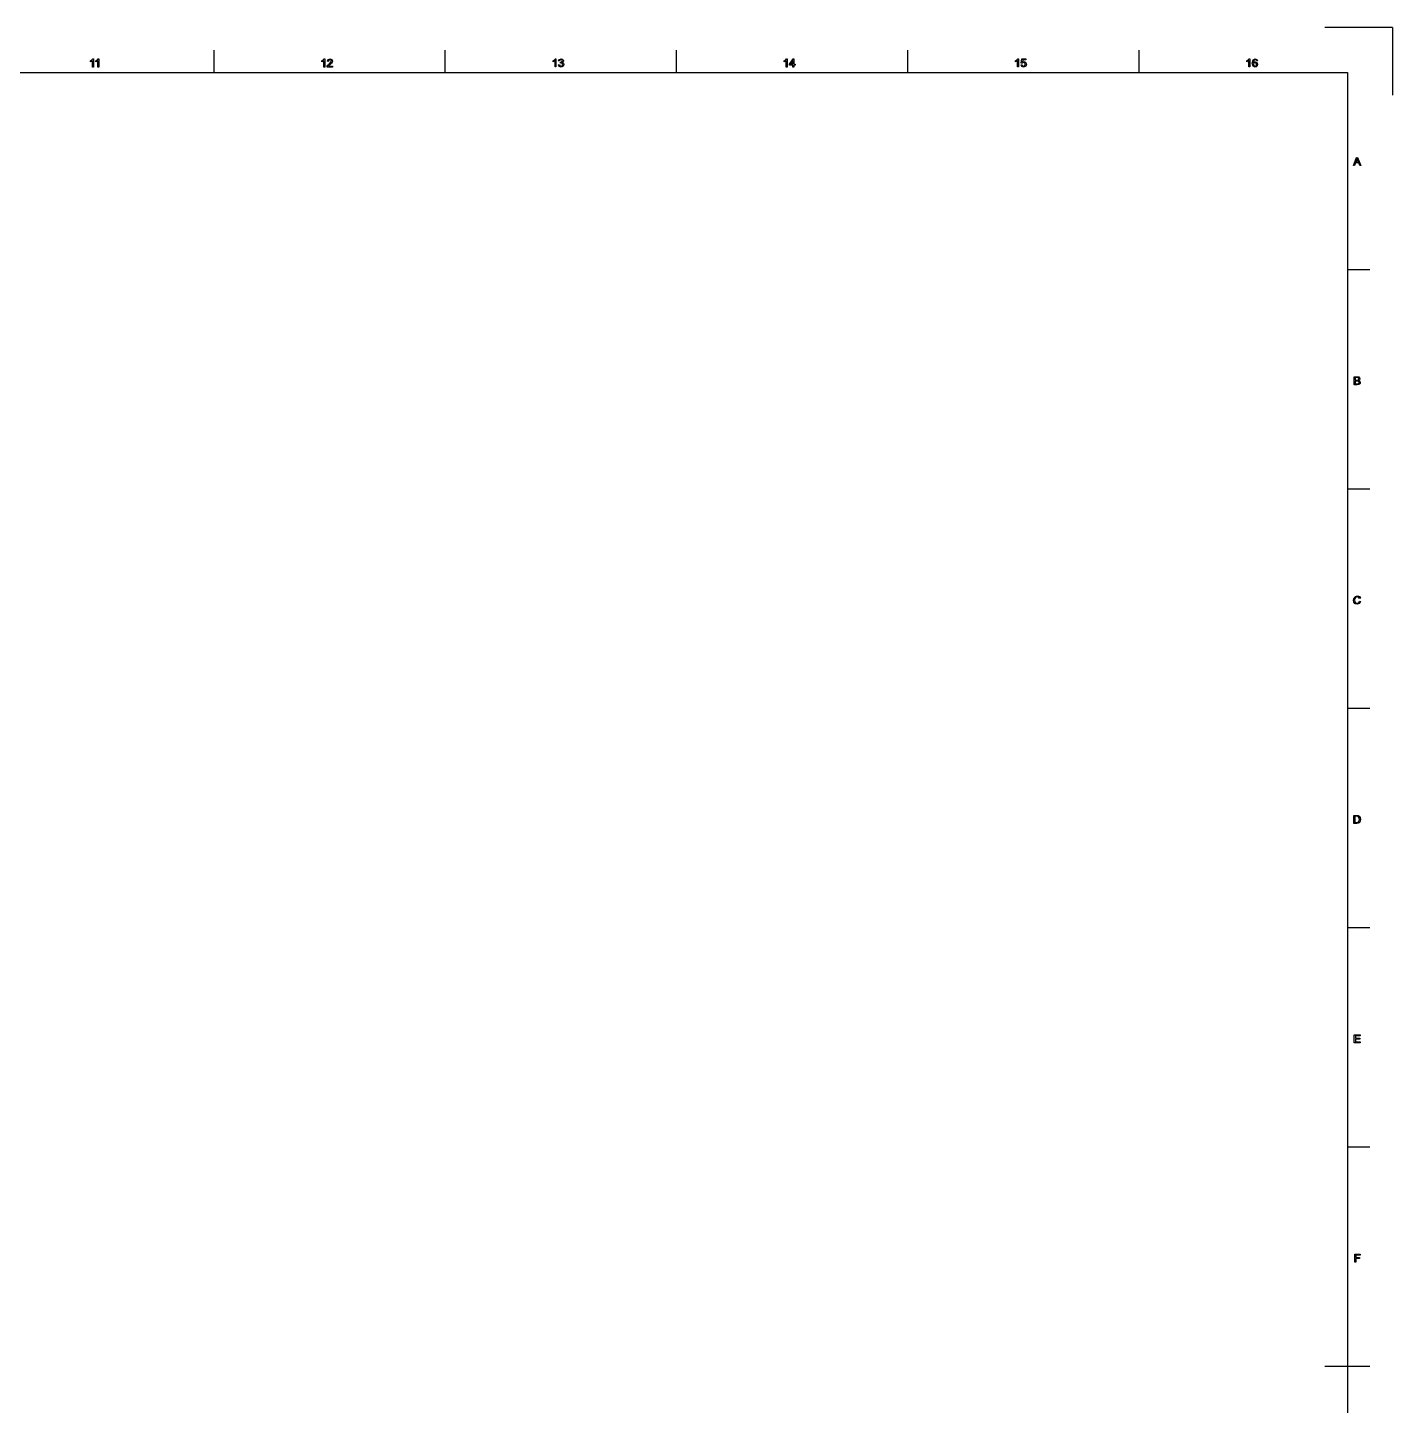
# Model space of a CAD drawing. Extents: x -180 to 1008, y 54 to 897.
# Drawn here: x 538.1 to 841, y 591.3 to 897 of the extents above; entities that cross this region are included whole.
import ezdxf

# ---------------------------------------------------------------- set-up
doc = ezdxf.new("R2010")
doc.units = 0

msp = doc.modelspace()

# ---------------------------------------------------------------- linework, layer by layer
at = {"layer": 'Layer 1'}
for p, q in [((840.998232, 896.999709), (825.999022, 896.999709)), ((840.998232, 896.999709), (840.998232, 882.000499)), ((552.1104, 889.592179), (552.432662, 889.802152)), ((552.549846, 889.644672), (552.341116, 889.493304)), ((552.432662, 889.802152), (552.627977, 890.041414)), ((552.549846, 888.244499), (552.549846, 889.644672)), ((552.627977, 890.041414), (552.769582, 890.041414)), ((552.769582, 890.041414), (552.769582, 888.244499)), ((553.315231, 889.592179), (553.63752, 889.802152)), ((553.754704, 889.644672), (553.545948, 889.493304)), ((553.63752, 889.802152), (553.832835, 890.041414)), ((553.754704, 888.244499), (553.754704, 889.644672)), ((553.832835, 890.041414), (553.97444, 890.041414)), ((553.97444, 890.041414), (553.97444, 888.244499)), ((579.43677, 891.99909), (579.43677, 886.998472)), ((603.422833, 889.592179), (603.745095, 889.802152)), ((603.862279, 889.644672), (603.653549, 889.493304)), ((603.745095, 889.802152), (603.94041, 890.041414)), ((603.862279, 888.244499), (603.862279, 889.644672)), ((603.94041, 890.041414), (604.082015, 890.041414)), ((604.082015, 890.041414), (604.082015, 888.244499)), ((604.658224, 889.523916), (604.832796, 889.908435)), ((604.832796, 889.908435), (605.239301, 890.041494)), ((604.980486, 889.764317), (604.884072, 889.500633)), ((605.234406, 889.85954), (604.980486, 889.764317)), ((605.47732, 889.769185), (605.234406, 889.85954)), ((605.239301, 890.041494), (605.647023, 889.898672)), ((605.571326, 889.549475), (605.47732, 889.769185)), ((605.647023, 889.898672), (605.797148, 889.54466)), ((630.749997, 891.99909), (630.749997, 886.998472)), ((654.735266, 889.614377), (655.057528, 889.82435)), ((655.174712, 889.666871), (654.965983, 889.515503)), ((655.057528, 889.82435), (655.252843, 890.063613)), ((655.174712, 888.266697), (655.174712, 889.666871)), ((655.252843, 890.063613), (655.394448, 890.063613)), ((655.394448, 890.063613), (655.394448, 888.266697)), ((655.980341, 889.599561), (656.163459, 889.941376)), ((656.163459, 889.941376), (656.518688, 890.063454)), ((656.309932, 889.802205), (656.200077, 889.560508)), ((656.523583, 889.88277), (656.309932, 889.802205)), ((656.518688, 890.063454), (656.788457, 889.999981)), ((656.734746, 889.803422), (656.523583, 889.88277)), ((656.816555, 889.603238), (656.734746, 889.803422)), ((656.788457, 889.999981), (656.976469, 889.82906)), ((656.976469, 889.82906), (657.042377, 889.598344)), ((682.060578, 891.99909), (682.060578, 886.998472)), ((706.047699, 889.592179), (706.369962, 889.802152)), ((706.487145, 889.644672), (706.278416, 889.493304)), ((706.369962, 889.802152), (706.565277, 890.041414)), ((706.487145, 888.244499), (706.487145, 889.644672)), ((706.565277, 890.041414), (706.706882, 890.041414)), ((706.706882, 890.041414), (706.706882, 888.244499)), ((707.19763, 888.874392), (708.014292, 890.034085)), ((707.973996, 889.681317), (707.413689, 888.874392)), ((707.973996, 888.874392), (707.973996, 889.681317)), ((708.014292, 890.034085), (708.193732, 890.034085)), ((708.193732, 890.034085), (708.193732, 888.874392)), ((733.373805, 891.99909), (733.373805, 886.998472)), ((757.360133, 889.613504), (757.682395, 889.823477)), ((757.799605, 889.665998), (757.590849, 889.51463)), ((757.682395, 889.823477), (757.87771, 890.06274)), ((757.799605, 888.265824), (757.799605, 889.665998)), ((757.87771, 890.06274), (758.019315, 890.06274)), ((758.019315, 890.06274), (758.019315, 888.265824)), ((758.621135, 889.111855), (758.79449, 890.031043)), ((758.79449, 890.031043), (759.684389, 890.031043)), ((758.970279, 889.821096), (758.873839, 889.340111)), ((759.684389, 889.821096), (758.970279, 889.821096)), ((759.684389, 890.031043), (759.684389, 889.821096)), ((784.687032, 891.99909), (784.687032, 886.998472)), ((808.672566, 889.613504), (808.994828, 889.823477)), ((809.112038, 889.665998), (808.903282, 889.51463)), ((808.994828, 889.823477), (809.19017, 890.06274)), ((809.112038, 888.265824), (809.112038, 889.665998)), ((809.19017, 890.06274), (809.331775, 890.06274)), ((809.331775, 890.06274), (809.331775, 888.265824)), ((809.884753, 889.10315), (810.07639, 889.857556)), ((810.07639, 889.857556), (810.526843, 890.062634)), ((810.329094, 889.823372), (810.165528, 889.602418)), ((810.513429, 889.88195), (810.329094, 889.823372)), ((810.733165, 889.78797), (810.513429, 889.88195)), ((810.526843, 890.062634), (810.872309, 889.944207)), ((810.816165, 889.599984), (810.733165, 889.78797)), ((810.872309, 889.944207), (811.034684, 889.617076)), ((19.999988, 886.998472), (830.999641, 886.998472)), ((552.1104, 889.379772), (552.1104, 889.592179)), ((552.341116, 889.493304), (552.1104, 889.379772)), ((552.769582, 888.244499), (552.549846, 888.244499)), ((553.315231, 889.379772), (553.315231, 889.592179)), ((553.545948, 889.493304), (553.315231, 889.379772)), ((553.97444, 888.244499), (553.754704, 888.244499)), ((603.422833, 889.379772), (603.422833, 889.592179)), ((603.653549, 889.493304), (603.422833, 889.379772)), ((604.082015, 888.244499), (603.862279, 888.244499)), ((604.616684, 888.244499), (604.642349, 888.39711)), ((605.799582, 888.244499), (604.616684, 888.244499)), ((604.642349, 888.39711), (604.786388, 888.635129)), ((604.884072, 889.500633), (604.658224, 889.523916)), ((604.786388, 888.635129), (605.074492, 888.906142)), ((605.01467, 888.574196), (604.921907, 888.455768)), ((604.921907, 888.455768), (605.799582, 888.455689)), ((605.26859, 888.800017), (605.01467, 888.574196)), ((605.074492, 888.906142), (605.468774, 889.284575)), ((605.606727, 889.114977), (605.26859, 888.800017)), ((605.468774, 889.284575), (605.571326, 889.549475)), ((605.753227, 889.33347), (605.606727, 889.114977)), ((605.797148, 889.54466), (605.753227, 889.33347)), ((605.799582, 888.455689), (605.799582, 888.244499)), ((654.735266, 889.40197), (654.735266, 889.614377)), ((654.965983, 889.515503), (654.735266, 889.40197)), ((655.394448, 888.266697), (655.174712, 888.266697)), ((655.95838, 888.738952), (655.958433, 888.73911)), ((656.135386, 888.375176), (655.95838, 888.738952)), ((655.958433, 888.73911), (656.17817, 888.768426)), ((656.200077, 889.560508), (655.980341, 889.599561)), ((656.527234, 888.234789), (656.135386, 888.375176)), ((656.17817, 888.768426), (656.306334, 888.498631)), ((656.306334, 888.498631), (656.528504, 888.416848)), ((656.391794, 889.113945), (656.416136, 889.3068)), ((656.546813, 889.138287), (656.391794, 889.113945)), ((656.416136, 889.3068), (656.451537, 889.304154)), ((656.451537, 889.304154), (656.70424, 889.37739)), ((656.959377, 888.397163), (656.527234, 888.234789)), ((656.528504, 888.416848), (656.789753, 888.524269)), ((656.798299, 889.039412), (656.546813, 889.138287)), ((656.70424, 889.37739), (656.816555, 889.603238)), ((656.789753, 888.524269), (656.897174, 888.790387)), ((656.980121, 889.387154), (656.795786, 889.235786)), ((656.795786, 889.235786), (657.042377, 889.083201)), ((656.897174, 888.790387), (656.798299, 889.039412)), ((657.130271, 888.795123), (656.959377, 888.397163)), ((657.042377, 889.598344), (656.980121, 889.387154)), ((657.042377, 889.083201), (657.130271, 888.795123)), ((706.047699, 889.379772), (706.047699, 889.592179)), ((706.278416, 889.493304), (706.047699, 889.379772)), ((706.706882, 888.244499), (706.487145, 888.244499)), ((707.19763, 888.672991), (707.19763, 888.874392)), ((707.973996, 888.672991), (707.19763, 888.672991)), ((707.413689, 888.874392), (707.973996, 888.874392)), ((707.973996, 888.244499), (707.973996, 888.672991)), ((708.193732, 888.244499), (707.973996, 888.244499)), ((708.193732, 888.874392), (708.435429, 888.874392)), ((708.435429, 888.672991), (708.193732, 888.672991)), ((708.193732, 888.672991), (708.193732, 888.244499)), ((708.435429, 888.874392), (708.435429, 888.672991)), ((757.360133, 889.401097), (757.360133, 889.613504)), ((757.590849, 889.51463), (757.360133, 889.401097)), ((758.019315, 888.265824), (757.799605, 888.265824)), ((758.582083, 888.734586), (758.812799, 888.754165)), ((758.757872, 888.372081), (758.582083, 888.734639)), ((758.582083, 888.734639), (758.582083, 888.734586)), ((758.827457, 889.084973), (758.621135, 889.111855)), ((759.157048, 888.235371), (758.757872, 888.372081)), ((758.812799, 888.754165), (758.9312, 888.500271)), ((758.961733, 889.209513), (758.827457, 889.084973)), ((758.873839, 889.340111), (759.211976, 889.452426)), ((758.9312, 888.500271), (759.157048, 888.416028)), ((759.15337, 889.258328), (758.961733, 889.209513)), ((759.429251, 889.14969), (759.15337, 889.258328)), ((759.157048, 888.416028), (759.4256, 888.535673)), ((759.627027, 888.452646), (759.157048, 888.235371)), ((759.211976, 889.452426), (759.607501, 889.290078)), ((759.4256, 888.535673), (759.535455, 888.85304)), ((759.535455, 888.85304), (759.429251, 889.14969)), ((759.607501, 889.290078), (759.768632, 888.872593)), ((759.768632, 888.872593), (759.627027, 888.452646)), ((808.672566, 889.401097), (808.672566, 889.613504)), ((808.903282, 889.51463), (808.672566, 889.401097)), ((809.331775, 888.265824), (809.112038, 888.265824)), ((810.058081, 888.436613), (809.884753, 889.10315)), ((810.5061, 888.235212), (810.058081, 888.436613)), ((810.165528, 889.602418), (810.103272, 889.188584)), ((810.103272, 889.188584), (810.297344, 889.368024)), ((810.241199, 889.125216), (810.13743, 888.845684)), ((810.13743, 888.845684), (810.185055, 888.628382)), ((810.13743, 888.845684), (810.13743, 888.845684)), ((810.185055, 888.628382), (810.320548, 888.469686)), ((810.493902, 889.232637), (810.241199, 889.125216)), ((810.297344, 889.368024), (810.53785, 889.426629)), ((810.320548, 888.469686), (810.502448, 888.415975)), ((810.742928, 889.125216), (810.493902, 889.232637)), ((810.502448, 888.415975), (810.741711, 888.528291)), ((810.794178, 888.3121), (810.5061, 888.235212)), ((810.53785, 889.426629), (810.911388, 889.264281)), ((810.741711, 888.528291), (810.841803, 888.833461)), ((810.841803, 888.833461), (810.742928, 889.125216)), ((810.993171, 888.533053), (810.794178, 888.3121)), ((811.034684, 889.617182), (810.816165, 889.599984)), ((810.911388, 889.264281), (811.066407, 888.846796)), ((811.066407, 888.846796), (810.993171, 888.533053)), ((811.034684, 889.617076), (811.034684, 889.617182)), ((830.999641, 886.998472), (830.999641, 313.001528)), ((832.33052, 866.416322), (833.0178, 868.205909)), ((832.582006, 866.416322), (832.33052, 866.416322)), ((832.778538, 866.95832), (832.582006, 866.416322)), ((833.526832, 866.95832), (832.778538, 866.95832)), ((833.043438, 867.676108), (832.846906, 867.151201)), ((832.846906, 867.151201), (833.453595, 867.151201)), ((833.0178, 868.205909), (833.272938, 868.205909)), ((833.139879, 868.017896), (833.043438, 867.676108)), ((833.266826, 867.646818), (833.139879, 868.017896)), ((833.453595, 867.151201), (833.266826, 867.646818)), ((833.272938, 868.205909), (834.005356, 866.416322)), ((833.735588, 866.416322), (833.526832, 866.95832)), ((834.005356, 866.416322), (833.735588, 866.416322)), ((830.999641, 843.333016), (836.000259, 843.333016)), ((832.517289, 817.749727), (832.517289, 819.539308)), ((832.517289, 819.539308), (833.188694, 819.539308)), ((833.111807, 819.328118), (832.754117, 819.328118)), ((832.754117, 819.328118), (832.754117, 818.787342)), ((833.38401, 819.30248), (833.111807, 819.328118)), ((833.188694, 819.539308), (833.517068, 819.484375)), ((833.517068, 819.484375), (833.711167, 819.317138)), ((833.711167, 819.317138), (833.781969, 819.081537)), ((833.199675, 817.749727), (832.517289, 817.749727)), ((832.754117, 818.787342), (833.141096, 818.787342)), ((833.167951, 818.576157), (832.754117, 818.576157)), ((832.754117, 818.576157), (832.754117, 817.960912)), ((832.754117, 817.960912), (833.199675, 817.960912)), ((833.141096, 818.787342), (833.366918, 818.808085)), ((833.429174, 818.545637), (833.167951, 818.576157)), ((833.199675, 817.960912), (833.360832, 817.969458)), ((833.487779, 817.779024), (833.199675, 817.749727)), ((833.360832, 817.969458), (833.497542, 818.018286)), ((833.366918, 818.808085), (833.502437, 818.897199)), ((833.506088, 819.209706), (833.38401, 819.30248)), ((833.571996, 818.441876), (833.429174, 818.545637)), ((833.684311, 817.868136), (833.487779, 817.779024)), ((833.497542, 818.018286), (833.587871, 818.117164)), ((833.502437, 818.897199), (833.548818, 819.053452)), ((833.548818, 819.053452), (833.506088, 819.209706)), ((833.719713, 818.865468), (833.531726, 818.701892)), ((833.531726, 818.701892), (833.780752, 818.539536)), ((833.623272, 818.268534), (833.571996, 818.441876)), ((833.587871, 818.117164), (833.623272, 818.268534)), ((833.814936, 818.034153), (833.684311, 817.868136)), ((833.781969, 819.081537), (833.719713, 818.865468)), ((833.780752, 818.539536), (833.868646, 818.268534)), ((833.868646, 818.268534), (833.814936, 818.034153)), ((830.999641, 794.666413), (836.000259, 794.666413)), ((832.362402, 769.991339), (832.468605, 770.478407)), ((832.468605, 770.478407), (832.772558, 770.794576)), ((832.856802, 770.6017), (832.662703, 770.335583)), ((832.772558, 770.794576), (833.207136, 770.903222)), ((833.202241, 770.70058), (832.856802, 770.6017)), ((833.500109, 770.611466), (833.202241, 770.70058)), ((833.207136, 770.903222), (833.658806, 770.766498)), ((833.680766, 770.327039), (833.500109, 770.611466)), ((833.658806, 770.766498), (833.913943, 770.381972)), ((832.456382, 769.511594), (832.362402, 769.991339)), ((832.732262, 769.16979), (832.456382, 769.511594)), ((832.662703, 770.335583), (832.606533, 769.992559)), ((832.606533, 769.992559), (832.672467, 769.593382)), ((832.672467, 769.593382), (832.879979, 769.339473)), ((833.203485, 769.052601), (832.732262, 769.16979)), ((832.879979, 769.339473), (833.183932, 769.255243)), ((833.183932, 769.255243), (833.520852, 769.36999)), ((833.675898, 769.205191), (833.203485, 769.052601)), ((833.520852, 769.36999), (833.707621, 769.710571)), ((833.944449, 769.650757), (833.675898, 769.205191)), ((833.913943, 770.381972), (833.680766, 770.327039)), ((833.707621, 769.710571), (833.944449, 769.650757)), ((833.707621, 769.710571), (833.707621, 769.710571)), ((830.999641, 745.99981), (836.000259, 745.99981)), ((832.430744, 720.416512), (832.430744, 722.206096)), ((832.430744, 722.206096), (833.047222, 722.206096)), ((833.043571, 721.994911), (832.667572, 721.994911)), ((832.667572, 721.994911), (832.667572, 720.6277)), ((833.349958, 721.958288), (833.043571, 721.994911)), ((833.047222, 722.206096), (833.365833, 722.180458)), ((833.573345, 721.755649), (833.349958, 721.958288)), ((833.365833, 722.180458), (833.628299, 722.052281)), ((833.666135, 721.324733), (833.573345, 721.755649)), ((833.628299, 722.052281), (833.839463, 721.74588)), ((833.839463, 721.74588), (833.910265, 721.321069)), ((833.076511, 720.41651), (832.430744, 720.416512)), ((832.667572, 720.6277), (833.049656, 720.6277)), ((833.049656, 720.6277), (833.32678, 720.660659)), ((833.363399, 720.447029), (833.076511, 720.41651)), ((833.32678, 720.660659), (833.487911, 720.753432)), ((833.577023, 720.536141), (833.363399, 720.447029)), ((833.487911, 720.753432), (833.61851, 720.979267)), ((833.740588, 720.698497), (833.577023, 720.536141)), ((833.61851, 720.979267), (833.666135, 721.324733)), ((833.862667, 720.959733), (833.740588, 720.698497)), ((833.910265, 721.321069), (833.862667, 720.959733)), ((830.999641, 697.333207), (836.000259, 697.333207)), ((832.531947, 671.749906), (832.531947, 673.53949)), ((832.531947, 673.53949), (833.825916, 673.53949)), ((833.825916, 673.328305), (832.768775, 673.328305)), ((832.768775, 673.328305), (832.768775, 672.780198)), ((832.768775, 672.780198), (833.758791, 672.780198)), ((833.758791, 672.570233), (832.768775, 672.570233)), ((832.768775, 672.570233), (832.768775, 671.961091)), ((833.758791, 672.780198), (833.758791, 672.570233)), ((833.825916, 673.53949), (833.825916, 673.328305)), ((833.867429, 671.749906), (832.531947, 671.749906)), ((832.768775, 671.961091), (833.867429, 671.961091)), ((833.867429, 671.961091), (833.867429, 671.749906)), ((830.999641, 648.666603), (836.000259, 648.666603)), ((832.63733, 623.083304), (832.63733, 624.872887)), ((832.63733, 624.872887), (833.844622, 624.872887)), ((833.844622, 624.661702), (832.874158, 624.661702)), ((832.874158, 624.661702), (832.874158, 624.107493)), ((832.874158, 624.107493), (833.713998, 624.107493)), ((833.713998, 623.896307), (832.874158, 623.896307)), ((832.874158, 623.896307), (832.874158, 623.083304)), ((833.713998, 624.107493), (833.713998, 623.896307)), ((833.844622, 624.872887), (833.844622, 624.661702)), ((832.874158, 623.083304), (832.63733, 623.083304)), ((825.999022, 600), (836.000259, 600))]:
    msp.add_line(p, q, dxfattribs=at)

doc.saveas('drawing.dxf')
